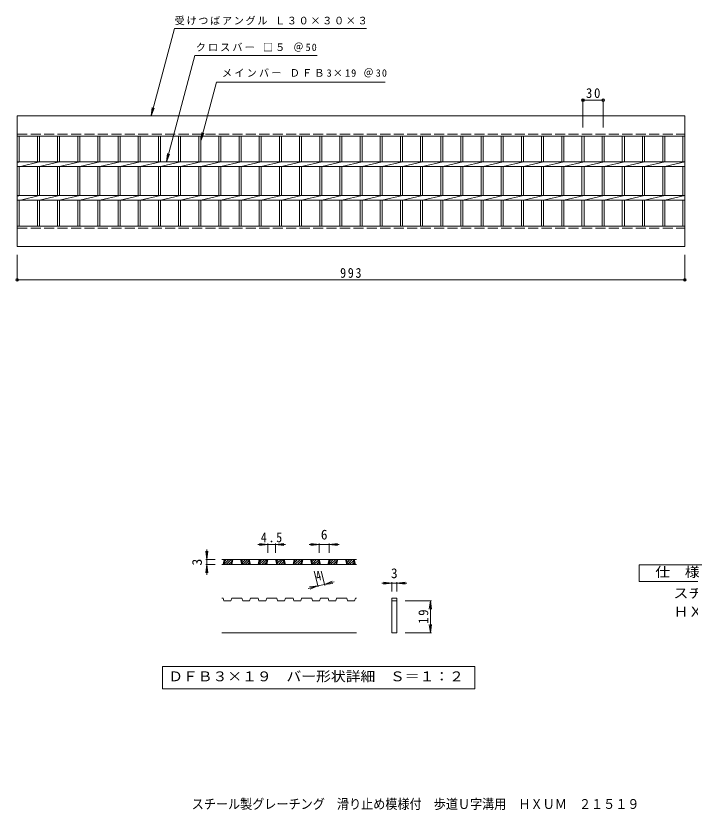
# Model space of a CAD drawing. Units: millimetres, scale not verified, with parts at other scales. Extents: x -732 to 815, y -684 to 497.
# Drawn here: x -732 to 270, y -684 to 497 of the extents above; entities that cross this region are included whole.
import ezdxf
from ezdxf.enums import TextEntityAlignment as Align

# ---------------------------------------------------------------- set-up
doc = ezdxf.new("R2010")
doc.units = ezdxf.units.MM
doc.header["$LTSCALE"] = 5
doc.header["$PDMODE"] = 32
doc.header["$PDSIZE"] = 4
doc.linetypes.add('DASHED3', pattern=[4, 3, -1])
for name, color, linetype, lineweight in [('A-1_ピット', 2, 'Continuous', 9), ('A-2_蓋', 3, 'Continuous', 9), ('A-4_寸法', 7, 'Continuous', 9), ('D-0_通り芯', 3, 'Continuous', 9), ('D-2_蓋', 3, 'Continuous', 9), ('D-4_寸法', 7, 'Continuous', 9), ('F-4_F-4ﾚｲﾔ', 2, 'Continuous', 9)]:
    doc.layers.add(name, color=color, linetype=linetype, lineweight=lineweight)
doc.layers.add('F-5_F-5ﾚｲﾔ', color=3, linetype='Continuous')
doc.styles.add('ＭＳ ゴシック', font='')
doc.styles.get('ＭＳ ゴシック').set_extended_font_data('MS Gothic')

msp = doc.modelspace()

# ---------------------------------------------------------------- linework, layer by layer
at = {"layer": 'A-1_ピット'}
for p, q in [((-730.415, 348.37), (262.585, 348.37)), ((-730.415, 318.371), (-730.415, 348.37)), ((262.585, 348.37), (262.585, 318.371)), ((-730.415, 318.371), (262.585, 318.371)), ((-730.415, 184.371), (262.585, 184.371)), ((-730.415, 154.371), (-730.415, 184.371)), ((262.585, 184.371), (262.585, 154.371)), ((-730.415, 154.371), (262.585, 154.371))]:
    msp.add_line(p, q, dxfattribs=at)
at = {"layer": 'A-1_ピット', "linetype": 'DASHED3'}
for p, q in [((-730.415, 321.37), (262.585, 321.37)), ((-730.415, 181.371), (262.585, 181.371))]:
    msp.add_line(p, q, dxfattribs=at)
at = {"layer": 'A-2_蓋'}
for p, q in [((-730.415, 318.371), (-730.415, 184.371)), ((-727.415, 279.871), (-727.415, 318.371)), ((-700.416, 318.371), (-700.416, 279.871)), ((-697.416, 318.371), (-697.416, 279.871)), ((-670.415, 318.371), (-670.415, 279.871)), ((-667.415, 318.371), (-667.415, 279.871)), ((-640.416, 318.371), (-640.416, 279.871)), ((-637.415, 318.371), (-637.415, 279.871)), ((-610.416, 318.371), (-610.416, 279.871)), ((-607.416, 318.371), (-607.416, 279.871)), ((-580.416, 318.371), (-580.416, 279.871)), ((-577.416, 318.371), (-577.416, 279.871)), ((-550.415, 318.371), (-550.415, 279.871)), ((-547.415, 318.371), (-547.415, 279.871)), ((-520.415, 318.371), (-520.415, 279.871)), ((-517.416, 318.371), (-517.416, 279.871)), ((-490.416, 318.371), (-490.416, 279.871)), ((-487.415, 318.371), (-487.415, 279.871)), ((-460.415, 318.371), (-460.415, 279.871)), ((-457.415, 318.371), (-457.415, 279.871)), ((-430.415, 318.371), (-430.415, 279.871)), ((-427.415, 318.371), (-427.415, 279.871)), ((-400.416, 318.371), (-400.416, 279.871)), ((-397.415, 318.371), (-397.415, 279.871)), ((-370.416, 318.371), (-370.416, 279.871)), ((-367.415, 318.371), (-367.415, 279.871)), ((-340.415, 318.371), (-340.415, 279.871)), ((-337.415, 318.371), (-337.415, 279.871)), ((-310.415, 318.371), (-310.415, 279.871)), ((-307.415, 318.371), (-307.415, 279.871)), ((-280.415, 318.371), (-280.415, 279.871)), ((-277.416, 318.371), (-277.416, 279.871)), ((-250.415, 318.371), (-250.415, 279.871)), ((-247.415, 318.371), (-247.415, 279.871)), ((-220.415, 318.371), (-220.415, 279.871)), ((-217.415, 318.371), (-217.415, 279.871)), ((-190.415, 318.371), (-190.415, 279.871)), ((-187.415, 318.371), (-187.415, 279.871)), ((-160.416, 318.371), (-160.416, 279.871)), ((-157.415, 318.371), (-157.415, 279.871)), ((-130.415, 318.371), (-130.415, 279.871)), ((-127.415, 318.371), (-127.415, 279.871)), ((-100.415, 318.371), (-100.415, 279.871)), ((-97.415, 318.371), (-97.415, 279.871)), ((-70.415, 318.371), (-70.415, 279.871)), ((-67.415, 318.371), (-67.415, 279.871)), ((-40.415, 318.371), (-40.415, 279.871)), ((-37.415, 318.371), (-37.415, 279.871)), ((-10.415, 318.371), (-10.415, 279.871)), ((-7.415, 318.371), (-7.415, 279.871)), ((19.585, 318.371), (19.585, 279.871)), ((22.585, 318.371), (22.585, 279.871)), ((49.585, 318.371), (49.585, 279.871)), ((52.585, 318.371), (52.585, 279.871)), ((79.584, 318.371), (79.584, 279.871)), ((82.585, 318.371), (82.585, 279.871)), ((109.585, 318.371), (109.585, 279.871)), ((112.585, 318.371), (112.585, 279.871)), ((139.585, 318.371), (139.585, 279.871)), ((142.585, 318.371), (142.585, 279.871)), ((169.585, 318.371), (169.585, 279.871)), ((172.585, 318.371), (172.585, 279.871)), ((199.585, 318.371), (199.585, 279.871)), ((202.585, 318.371), (202.585, 279.871)), ((229.585, 318.371), (229.585, 279.871)), ((232.585, 318.371), (232.585, 279.871)), ((259.585, 318.371), (259.585, 279.871)), ((262.585, 184.371), (262.585, 318.371)), ((-730.415, 279.871), (262.585, 279.871)), ((-725.415, 279.871), (-730.415, 279.037)), ((-730.415, 272.87), (262.585, 272.87)), ((-727.415, 229.871), (-727.415, 272.87)), ((-697.416, 279.871), (-725.416, 272.87)), ((-700.416, 272.87), (-700.416, 229.871)), ((-667.415, 279.871), (-697.416, 272.87)), ((-697.416, 272.87), (-697.416, 229.871)), ((-670.415, 272.87), (-670.415, 229.871)), ((-637.415, 279.871), (-667.415, 272.87)), ((-667.415, 272.87), (-667.415, 229.871)), ((-640.416, 272.87), (-640.416, 229.871)), ((-607.416, 279.871), (-637.415, 272.87)), ((-637.415, 272.87), (-637.415, 229.871)), ((-610.416, 272.87), (-610.416, 229.871)), ((-577.416, 279.871), (-607.416, 272.87)), ((-607.416, 272.87), (-607.416, 229.871)), ((-580.416, 272.87), (-580.416, 229.871)), ((-547.415, 279.871), (-577.416, 272.87)), ((-577.416, 272.87), (-577.416, 229.871)), ((-550.415, 272.87), (-550.415, 229.871)), ((-517.415, 279.871), (-547.415, 272.87)), ((-547.415, 272.87), (-547.415, 229.871)), ((-520.415, 272.87), (-520.415, 229.871)), ((-487.415, 279.871), (-517.416, 272.87)), ((-517.416, 272.87), (-517.416, 229.871)), ((-490.416, 272.87), (-490.416, 229.871)), ((-457.415, 279.871), (-487.415, 272.87)), ((-487.415, 272.87), (-487.415, 229.871)), ((-460.415, 272.87), (-460.415, 229.871)), ((-427.415, 279.871), (-457.415, 272.87)), ((-457.415, 272.87), (-457.415, 229.871)), ((-430.415, 272.87), (-430.415, 229.871)), ((-397.415, 279.871), (-427.415, 272.87)), ((-427.415, 272.87), (-427.415, 229.871)), ((-400.416, 272.87), (-400.416, 229.871)), ((-367.415, 279.871), (-397.415, 272.87)), ((-397.415, 272.87), (-397.415, 229.871)), ((-370.416, 272.87), (-370.416, 229.871)), ((-337.415, 279.871), (-367.415, 272.87)), ((-367.415, 272.87), (-367.415, 229.871)), ((-340.415, 272.87), (-340.415, 229.871)), ((-307.415, 279.871), (-337.415, 272.87)), ((-337.415, 272.87), (-337.415, 229.871)), ((-310.415, 272.87), (-310.415, 229.871)), ((-277.415, 279.871), (-307.415, 272.87)), ((-307.415, 272.87), (-307.415, 229.871)), ((-280.415, 272.87), (-280.415, 229.871)), ((-247.415, 279.871), (-277.416, 272.87)), ((-277.416, 272.87), (-277.416, 229.871)), ((-250.415, 272.87), (-250.415, 229.871)), ((-217.415, 279.871), (-247.415, 272.87)), ((-247.415, 272.87), (-247.415, 229.871)), ((-220.415, 272.87), (-220.415, 229.871)), ((-187.415, 279.871), (-217.415, 272.87)), ((-217.415, 272.87), (-217.415, 229.871)), ((-190.415, 272.87), (-190.415, 229.871)), ((-157.415, 279.871), (-187.415, 272.87)), ((-187.415, 272.87), (-187.415, 229.871)), ((-160.416, 272.87), (-160.416, 229.871)), ((-127.415, 279.871), (-157.415, 272.87)), ((-157.415, 272.87), (-157.415, 229.871)), ((-130.415, 272.87), (-130.415, 229.871)), ((-97.415, 279.871), (-127.415, 272.87)), ((-127.415, 272.87), (-127.415, 229.871)), ((-100.415, 272.87), (-100.415, 229.871)), ((-67.415, 279.871), (-97.415, 272.87)), ((-97.415, 272.87), (-97.415, 229.871)), ((-70.415, 272.87), (-70.415, 229.871)), ((-37.415, 279.871), (-67.415, 272.87)), ((-67.415, 272.87), (-67.415, 229.871)), ((-40.415, 272.87), (-40.415, 229.871)), ((-7.415, 279.871), (-37.415, 272.87)), ((-37.415, 272.87), (-37.415, 229.871)), ((-10.415, 272.87), (-10.415, 229.871)), ((22.585, 279.871), (-7.415, 272.87)), ((-7.415, 272.87), (-7.415, 229.871)), ((19.585, 272.87), (19.585, 229.871)), ((52.585, 279.871), (22.585, 272.87)), ((22.585, 272.87), (22.585, 229.871)), ((49.585, 272.87), (49.585, 229.871)), ((82.585, 279.871), (52.585, 272.87)), ((52.585, 272.87), (52.585, 229.871)), ((79.584, 272.87), (79.584, 229.871)), ((112.585, 279.871), (82.585, 272.87)), ((82.585, 272.87), (82.585, 229.871)), ((109.585, 272.87), (109.585, 229.871)), ((142.585, 279.871), (112.585, 272.87)), ((112.585, 272.87), (112.585, 229.871)), ((139.585, 272.87), (139.585, 229.871)), ((172.585, 279.871), (142.585, 272.87)), ((142.585, 272.87), (142.585, 229.871)), ((169.585, 272.87), (169.585, 229.871)), ((202.585, 279.871), (172.585, 272.87)), ((172.585, 272.87), (172.585, 229.871)), ((199.585, 272.87), (199.585, 229.871)), ((232.585, 279.871), (202.585, 272.87)), ((202.585, 272.87), (202.585, 229.871)), ((229.585, 272.87), (229.585, 229.871)), ((262.585, 279.871), (232.585, 272.87)), ((232.585, 272.87), (232.585, 229.871)), ((259.585, 272.87), (259.585, 229.871)), ((-730.415, 229.871), (262.585, 229.871)), ((-725.415, 229.871), (-730.415, 229.037)), ((-697.416, 229.871), (-725.416, 222.871)), ((-667.415, 229.871), (-697.416, 222.871)), ((-637.415, 229.871), (-667.415, 222.871)), ((-607.416, 229.871), (-637.415, 222.871)), ((-577.416, 229.871), (-607.416, 222.871)), ((-547.415, 229.871), (-577.416, 222.871)), ((-517.415, 229.871), (-547.415, 222.871)), ((-487.415, 229.871), (-517.416, 222.871)), ((-457.415, 229.871), (-487.415, 222.871)), ((-427.415, 229.871), (-457.415, 222.871)), ((-397.415, 229.871), (-427.415, 222.871)), ((-367.415, 229.871), (-397.415, 222.871)), ((-337.415, 229.871), (-367.415, 222.871)), ((-307.415, 229.871), (-337.415, 222.871)), ((-277.415, 229.871), (-307.415, 222.871)), ((-247.415, 229.871), (-277.416, 222.871)), ((-217.415, 229.871), (-247.415, 222.871)), ((-187.415, 229.871), (-217.415, 222.871)), ((-157.415, 229.871), (-187.415, 222.871)), ((-127.415, 229.871), (-157.415, 222.871)), ((-97.415, 229.871), (-127.415, 222.871)), ((-67.415, 229.871), (-97.415, 222.871)), ((-37.415, 229.871), (-67.415, 222.871)), ((-7.415, 229.871), (-37.415, 222.871)), ((22.585, 229.871), (-7.415, 222.871)), ((52.585, 229.871), (22.585, 222.871)), ((82.585, 229.871), (52.585, 222.871)), ((112.585, 229.871), (82.585, 222.871)), ((142.585, 229.871), (112.585, 222.871)), ((172.585, 229.871), (142.585, 222.871)), ((202.585, 229.871), (172.585, 222.871)), ((232.585, 229.871), (202.585, 222.871)), ((262.585, 229.871), (232.585, 222.871)), ((-730.415, 222.871), (262.585, 222.871)), ((-727.415, 184.371), (-727.415, 222.871)), ((-700.416, 222.871), (-700.416, 184.371)), ((-697.416, 222.871), (-697.416, 184.371)), ((-670.415, 222.871), (-670.415, 184.371)), ((-667.415, 222.871), (-667.415, 184.371)), ((-640.416, 222.871), (-640.416, 184.371)), ((-637.415, 222.871), (-637.415, 184.371)), ((-610.416, 222.871), (-610.416, 184.371)), ((-607.416, 222.871), (-607.416, 184.371)), ((-580.416, 222.871), (-580.416, 184.371)), ((-577.416, 222.871), (-577.416, 184.371)), ((-550.415, 222.871), (-550.415, 184.371)), ((-547.415, 222.871), (-547.415, 184.371)), ((-520.415, 222.871), (-520.415, 184.371)), ((-517.416, 222.871), (-517.416, 184.371)), ((-490.416, 222.871), (-490.416, 184.371)), ((-487.415, 222.871), (-487.415, 184.371)), ((-460.415, 222.871), (-460.415, 184.371)), ((-457.415, 222.871), (-457.415, 184.371)), ((-430.415, 222.871), (-430.415, 184.371)), ((-427.415, 222.871), (-427.415, 184.371)), ((-400.416, 222.871), (-400.416, 184.371)), ((-397.415, 222.871), (-397.415, 184.371)), ((-370.416, 222.871), (-370.416, 184.371)), ((-367.415, 222.871), (-367.415, 184.371)), ((-340.415, 222.871), (-340.415, 184.371)), ((-337.415, 222.871), (-337.415, 184.371)), ((-310.415, 222.871), (-310.415, 184.371)), ((-307.415, 222.871), (-307.415, 184.371)), ((-280.415, 222.871), (-280.415, 184.371)), ((-277.416, 222.871), (-277.416, 184.371)), ((-250.415, 222.871), (-250.415, 184.371)), ((-247.415, 222.871), (-247.415, 184.371)), ((-220.415, 222.871), (-220.415, 184.371)), ((-217.415, 222.871), (-217.415, 184.371)), ((-190.415, 222.871), (-190.415, 184.371)), ((-187.415, 222.871), (-187.415, 184.371)), ((-160.416, 222.871), (-160.416, 184.371)), ((-157.415, 222.871), (-157.415, 184.371)), ((-130.415, 222.871), (-130.415, 184.371)), ((-127.415, 222.871), (-127.415, 184.371)), ((-100.415, 222.871), (-100.415, 184.371)), ((-97.415, 222.871), (-97.415, 184.371)), ((-70.415, 222.871), (-70.415, 184.371)), ((-67.415, 222.871), (-67.415, 184.371)), ((-40.415, 222.871), (-40.415, 184.371)), ((-37.415, 222.871), (-37.415, 184.371)), ((-10.415, 222.871), (-10.415, 184.371)), ((-7.415, 222.871), (-7.415, 184.371)), ((19.585, 222.871), (19.585, 184.371)), ((22.585, 222.871), (22.585, 184.371)), ((49.585, 222.871), (49.585, 184.371)), ((52.585, 222.871), (52.585, 184.371)), ((79.584, 222.871), (79.584, 184.371)), ((82.585, 222.871), (82.585, 184.371)), ((109.585, 222.871), (109.585, 184.371)), ((112.585, 222.871), (112.585, 184.371)), ((139.585, 222.871), (139.585, 184.371)), ((142.585, 222.871), (142.585, 184.371)), ((169.585, 222.871), (169.585, 184.371)), ((172.585, 222.871), (172.585, 184.371)), ((199.585, 222.871), (199.585, 184.371)), ((202.585, 222.871), (202.585, 184.371)), ((229.585, 222.871), (229.585, 184.371)), ((232.585, 222.871), (232.585, 184.371)), ((259.585, 222.871), (259.585, 184.371))]:
    msp.add_line(p, q, dxfattribs=at)
at = {"layer": 'A-4_寸法'}
for p, q in [((-531.273, 348.37), (-496.439, 478.37)), ((-496.439, 478.37), (-211.131, 478.37)), ((-508.474, 279.871), (-466.004, 438.37)), ((-466.004, 438.37), (-284.308, 438.37)), ((-457.415, 311.135), (-434.041, 398.37)), ((-434.041, 398.37), (-183.363, 398.37)), ((111.085, 331.14), (111.085, 373.235)), ((111.085, 371.735), (141.085, 371.735)), ((141.085, 331.14), (141.085, 373.235)), ((-531.273, 348.37), (-529.641, 360.763)), ((-531.273, 348.37), (-526.489, 359.919)), ((-457.415, 311.135), (-455.784, 323.528)), ((-457.415, 311.135), (-452.632, 322.684)), ((-508.474, 279.871), (-506.843, 292.264)), ((-508.474, 279.871), (-503.691, 291.419)), ((-730.415, 141.871), (-730.415, 102.871)), ((262.585, 141.871), (262.585, 102.871)), ((-730.415, 104.371), (262.585, 104.371))]:
    msp.add_line(p, q, dxfattribs=at)
for p in [(111.085, 371.735), (141.085, 371.735), (-730.415, 104.371), (262.585, 104.371)]:
    msp.add_point(p, dxfattribs=at)
at = {"layer": 'D-0_通り芯'}
for p, q in [((-225.85, -311.414), (-425.85, -311.414)), ((-422.834, -318.383), (-415.865, -311.414)), ((-421.655, -313.669), (-419.401, -311.414)), ((-419.83, -318.915), (-412.33, -311.414)), ((-416.294, -318.915), (-411.447, -314.067)), ((-412.759, -318.915), (-412.626, -318.781)), ((-396.496, -313.258), (-394.652, -311.414)), ((-395.789, -316.087), (-391.117, -311.414)), ((-395.081, -318.915), (-387.581, -311.414)), ((-391.546, -318.915), (-386.135, -313.504)), ((-388.01, -318.915), (-385.428, -316.333)), ((-370.332, -318.915), (-362.832, -311.414)), ((-369.985, -315.032), (-366.368, -311.414)), ((-366.797, -318.915), (-359.297, -311.414)), ((-363.261, -318.915), (-359.777, -315.43)), ((-344.281, -314.076), (-341.619, -311.414)), ((-343.574, -316.904), (-338.084, -311.414)), ((-342.048, -318.915), (-334.62, -311.487)), ((-338.513, -318.915), (-333.913, -314.315)), ((-334.977, -318.915), (-333.206, -317.143)), ((-318.303, -316.383), (-313.335, -311.414)), ((-317.299, -318.915), (-309.799, -311.414)), ((-317.125, -311.669), (-316.87, -311.414)), ((-313.764, -318.915), (-306.917, -312.068)), ((-310.228, -318.915), (-308.095, -316.781)), ((-292.766, -312.058), (-292.122, -311.414)), ((-292.059, -314.887), (-288.586, -311.414)), ((-291.352, -317.715), (-285.051, -311.414)), ((-289.015, -318.915), (-282.398, -312.297)), ((-285.48, -318.915), (-281.691, -315.126)), ((-281.944, -318.915), (-280.984, -317.954)), ((-266.622, -317.734), (-260.302, -311.414)), ((-265.444, -313.021), (-263.837, -311.414)), ((-264.266, -318.915), (-256.766, -311.414)), ((-260.731, -318.915), (-255.236, -313.419)), ((-257.195, -318.915), (-256.414, -318.133)), ((-240.544, -312.869), (-239.089, -311.414)), ((-239.837, -315.698), (-235.553, -311.414)), ((-239.13, -318.526), (-232.018, -311.414)), ((-235.982, -318.915), (-230.176, -313.108)), ((-232.447, -318.915), (-229.469, -315.937)), ((-228.911, -318.915), (-228.762, -318.765)), ((-225.85, -318.915), (-425.85, -318.915)), ((-424.217, -368.915), (-425.85, -368.915)), ((-424.217, -368.915), (-422.967, -372.664)), ((-412.659, -372.664), (-422.967, -372.664)), ((-412.659, -372.664), (-411.409, -368.915)), ((-396.332, -368.915), (-411.409, -368.915)), ((-396.332, -368.915), (-395.082, -372.664)), ((-384.783, -372.664), (-395.082, -372.664)), ((-384.783, -372.664), (-383.533, -368.915)), ((-372.206, -368.915), (-383.533, -368.915)), ((-372.206, -368.915), (-370.956, -372.664)), ((-360.648, -372.664), (-370.956, -372.664)), ((-360.648, -372.664), (-359.398, -368.915)), ((-332.763, -372.664), (-343.071, -372.664)), ((-332.763, -372.664), (-331.513, -368.915)), ((-320.186, -368.915), (-331.513, -368.915)), ((-320.186, -368.915), (-318.936, -372.664)), ((-308.629, -372.664), (-318.936, -372.664)), ((-308.629, -372.664), (-307.379, -368.915)), ((-307.379, -368.915), (-292.302, -368.915)), ((-291.052, -372.664), (-292.302, -368.915)), ((-280.744, -372.664), (-291.052, -372.664)), ((-280.744, -372.664), (-279.494, -368.915)), ((-268.167, -368.915), (-279.494, -368.915)), ((-268.167, -368.915), (-266.917, -372.664)), ((-256.609, -372.664), (-266.917, -372.664)), ((-256.609, -372.664), (-255.359, -368.915)), ((-255.359, -368.915), (-240.282, -368.915)), ((-239.032, -372.664), (-240.282, -368.915)), ((-228.725, -372.664), (-239.032, -372.664)), ((-173.35, -368.915), (-165.85, -368.915)), ((-173.35, -420.164), (-173.35, -368.915)), ((-173.35, -372.664), (-165.85, -372.664)), ((-225.85, -420.164), (-425.85, -420.164))]:
    msp.add_line(p, q, dxfattribs=at)
for points in [[(-343.071, -372.664), (-344.321, -368.915), (-359.398, -368.915)], [(-228.725, -372.664), (-227.475, -368.915), (-225.85, -368.915)], [(-165.85, -368.915), (-165.85, -420.164), (-173.35, -420.164)]]:
    msp.add_lwpolyline(points, dxfattribs=at)
at = {"layer": 'D-0_通り芯', "color": 7}
msp.add_lwpolyline([(-514.177, -470.164), (-514.177, -503.39), (-50.023, -503.39), (-50.023, -470.164)], close=True, dxfattribs=at)
at = {"layer": 'D-2_蓋'}
for p, q in [((-424.255, -318.915), (-422.38, -311.414)), ((-422.967, -318.915), (-421.092, -311.414)), ((-412.659, -318.915), (-410.784, -311.414)), ((-411.37, -318.915), (-409.496, -311.414)), ((-396.37, -318.915), (-398.246, -311.414)), ((-395.082, -318.915), (-396.957, -311.414)), ((-384.783, -318.915), (-386.658, -311.414)), ((-383.494, -318.915), (-385.369, -311.414)), ((-372.244, -318.915), (-370.369, -311.414)), ((-370.956, -318.915), (-369.081, -311.414)), ((-360.648, -318.915), (-358.773, -311.414)), ((-359.36, -318.915), (-357.485, -311.414)), ((-344.359, -318.915), (-346.235, -311.414)), ((-343.071, -318.915), (-344.946, -311.414)), ((-332.763, -318.915), (-334.638, -311.414)), ((-331.475, -318.915), (-333.35, -311.414)), ((-320.225, -318.915), (-318.35, -311.414)), ((-318.936, -318.915), (-317.061, -311.414)), ((-308.629, -318.915), (-306.754, -311.414)), ((-307.34, -318.915), (-305.465, -311.414)), ((-292.34, -318.915), (-294.215, -311.414)), ((-291.052, -318.915), (-292.927, -311.414)), ((-280.744, -318.915), (-282.619, -311.414)), ((-279.455, -318.915), (-281.33, -311.414)), ((-268.205, -318.915), (-266.33, -311.414)), ((-266.917, -318.915), (-265.042, -311.414)), ((-256.609, -318.915), (-254.734, -311.414)), ((-255.321, -318.915), (-253.446, -311.414)), ((-240.321, -318.915), (-242.196, -311.414)), ((-239.032, -318.915), (-240.907, -311.414)), ((-228.725, -318.915), (-230.6, -311.414)), ((-227.436, -318.915), (-229.311, -311.414))]:
    msp.add_line(p, q, dxfattribs=at)
at = {"layer": 'D-4_寸法'}
for p, q in [((-357.485, -288.914), (-372.485, -288.914)), ((-357.485, -288.914), (-369.878, -287.283)), ((-357.485, -288.914), (-369.878, -290.546)), ((-357.485, -287.414), (-357.485, -301.414)), ((-346.235, -288.914), (-357.485, -288.914)), ((-346.235, -288.914), (-333.842, -287.283)), ((-346.235, -287.414), (-346.235, -301.414)), ((-346.235, -288.914), (-333.842, -290.546)), ((-346.235, -288.914), (-331.235, -288.914)), ((-281.33, -288.914), (-296.33, -288.914)), ((-281.33, -288.914), (-293.723, -287.283)), ((-281.33, -288.914), (-293.723, -290.546)), ((-281.33, -287.414), (-281.33, -301.414)), ((-266.33, -288.914), (-281.33, -288.914)), ((-266.33, -288.914), (-253.937, -287.283)), ((-266.33, -287.414), (-266.33, -301.414)), ((-266.33, -288.914), (-253.937, -290.546)), ((-266.33, -288.914), (-251.33, -288.914)), ((-448.35, -311.414), (-449.981, -299.021)), ((-448.35, -311.414), (-448.35, -296.414)), ((-448.35, -311.414), (-446.718, -299.021)), ((-449.85, -311.414), (-435.85, -311.414)), ((-448.35, -311.414), (-448.35, -318.915)), ((-448.35, -318.915), (-449.981, -331.308)), ((-449.85, -318.915), (-435.85, -318.915)), ((-448.35, -318.915), (-446.718, -331.308)), ((-448.35, -318.915), (-448.35, -333.915)), ((-282.748, -352.131), (-288.607, -328.693)), ((-273.047, -349.706), (-278.299, -328.693)), ((-283.112, -350.676), (-297.664, -354.313)), ((-283.112, -350.676), (-295.531, -352.098)), ((-283.112, -350.676), (-294.74, -355.264)), ((-283.112, -350.676), (-273.41, -348.25)), ((-273.41, -348.25), (-261.783, -343.662)), ((-273.41, -348.25), (-258.858, -344.613)), ((-273.41, -348.25), (-260.992, -346.828)), ((-173.35, -346.415), (-188.35, -346.415)), ((-173.35, -346.415), (-185.743, -344.783)), ((-173.35, -346.415), (-185.743, -348.046)), ((-173.35, -344.915), (-173.35, -358.915)), ((-165.85, -346.415), (-173.35, -346.415)), ((-165.85, -346.415), (-153.457, -344.783)), ((-165.85, -344.915), (-165.85, -358.915)), ((-165.85, -346.415), (-153.457, -348.046)), ((-165.85, -346.415), (-150.85, -346.415)), ((-114.35, -372.664), (-153.35, -372.664)), ((-115.85, -372.664), (-117.481, -385.057)), ((-115.85, -372.664), (-114.218, -385.057)), ((-115.85, -420.164), (-115.85, -372.664)), ((-115.85, -420.164), (-117.481, -407.771)), ((-115.85, -420.164), (-114.218, -407.771)), ((-114.35, -420.164), (-153.35, -420.164))]:
    msp.add_line(p, q, dxfattribs=at)
at = {"layer": 'F-4_F-4ﾚｲﾔ'}
msp.add_lwpolyline([(194.775, -344.08), (194.775, -319.08), (307.275, -319.08), (307.275, -344.08)], close=True, dxfattribs=at)

# ---------------------------------------------------------------- texts
at = {"layer": 'A-4_寸法', "char_height": 11, "attachment_point": 7, "style": 'ＭＳ ゴシック'}
for s, insert in [('\\T1.17;受けつばアングル\\~Ｌ３０×３０×３', (-496.137, 483.23)), ('\\T1.21;クロスバー\\~□５\\~＠50', (-464.811, 443.767)), ('\\T1.22;メインバー\\~ＤＦＢ3×19\\~＠30', (-425.772, 405.606))]:
    msp.add_mtext(s, dxfattribs=dict(at, insert=insert))
at = {"layer": 'A-4_寸法', "color": 2, "char_height": 14.66, "attachment_point": 7, "style": 'ＭＳ ゴシック'}
for s, insert in [('\\T1.27;\\W0.95;30', (115.46, 374.735)), ('\\T1.27;\\W0.9;993', (-250.165, 107.371))]:
    msp.add_mtext(s, dxfattribs=dict(at, insert=insert))
at = {"layer": 'D-0_通り芯', "color": 2, "style": 'ＭＳ ゴシック', "width": 1.1}
msp.add_text('ＤＦＢ３×１９\u3000バー形状詳細\u3000Ｓ＝１：２', height=14.66, dxfattribs=at).set_placement((-505.85, -496.777), align=Align.BOTTOM_LEFT)
at = {"layer": 'D-4_寸法', "color": 2, "style": 'ＭＳ ゴシック'}
for s, p in [('6', (-278.83, -285.914)), ('3', (-174.6, -343.415))]:
    msp.add_text(s, height=14.66, dxfattribs=at).set_placement(p, align=Align.BOTTOM_LEFT)
msp.add_text('3', height=14.66, rotation=90, dxfattribs=at).set_placement((-451.35, -320.164), align=Align.BOTTOM_LEFT)
at = {"layer": 'D-4_寸法', "color": 2, "style": 'ＭＳ ゴシック', "width": 0.75}
msp.add_text('4', height=14.66, rotation=14.035, dxfattribs=at).set_placement((-283.233, -347.614), align=Align.BOTTOM_LEFT)
at = {"layer": 'D-4_寸法', "color": 2, "insert": (-368.11, -285.914), "char_height": 14.66, "attachment_point": 7, "style": 'ＭＳ ゴシック'}
msp.add_mtext('\\T1.27;\\W0.9;4.5', dxfattribs=at)
at = {"layer": 'D-4_寸法', "color": 2, "insert": (-118.85, -407.039), "char_height": 14.66, "attachment_point": 7, "rotation": 90, "style": 'ＭＳ ゴシック'}
msp.add_mtext('\\T1.27;\\W0.95;19', dxfattribs=at)
at = {"layer": 'F-4_F-4ﾚｲﾔ', "style": 'ＭＳ ゴシック', "width": 1.1}
for s, p in [('仕\u3000様', (218.525, -341.58)), ('スチール製グレーチング\u3000滑り止め模様付\u3000歩道Ｕ字溝用', (245.82, -373.04)), ('ＨＸＵＭ\u3000２１５１９', (245.82, -400.541))]:
    msp.add_text(s, height=14.66, dxfattribs=at).set_placement(p, align=Align.BOTTOM_LEFT)
at = {"layer": 'F-5_F-5ﾚｲﾔ', "color": 2, "style": 'ＭＳ ゴシック', "width": 0.9}
msp.add_text('スチール製グレーチング\u3000滑り止め模様付\u3000歩道Ｕ字溝用\u3000ＨＸＵＭ\u3000２１５１９', height=14.66, dxfattribs=at).set_placement((-470.841, -686.566), align=Align.BOTTOM_LEFT)

doc.saveas('drawing.dxf')
